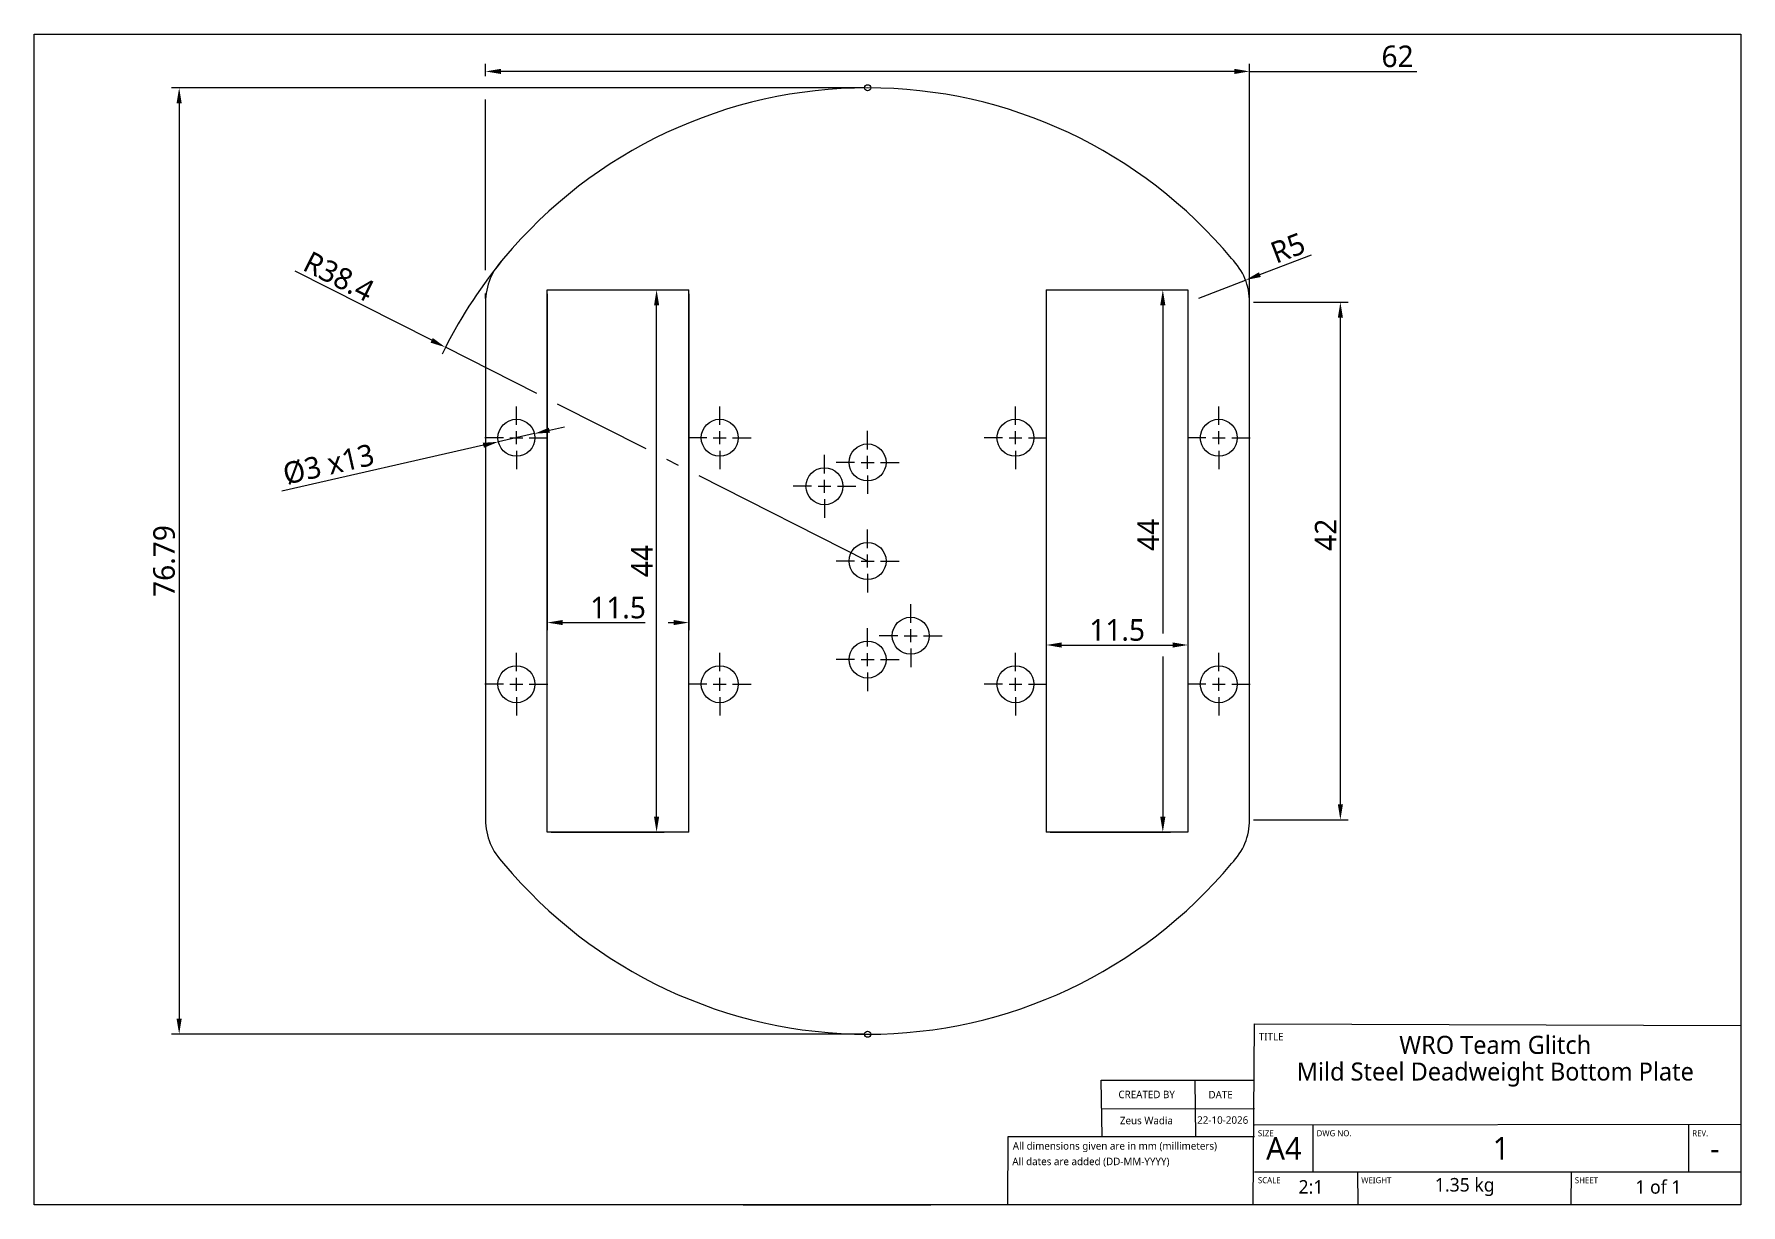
# Model space of a CAD drawing. Extents: x 20 to 297, y 10 to 200.
import ezdxf

# ---------------------------------------------------------------- set-up
doc = ezdxf.new("R2010")
doc.units = 0
doc.header["$LTSCALE"] = 12.7
doc.header["$PDMODE"] = 33
doc.header["$PDSIZE"] = 1
doc.linetypes.add('CENTER', pattern=[0.787402, 0.492126, -0.098425, 0.098425, -0.098425])
doc.layers.get('DEFPOINTS').update_dxf_attribs({"linetype": 'CONTINUOUS'})
for name, color, linetype in [('ANNOTATION_TEXT', 7, 'CONTINUOUS'), ('BORDER_FRAME', 7, 'CONTINUOUS'), ('CENTERMARKS', 7, 'CONTINUOUS'), ('MODELSKETCH_POINT', 7, 'CONTINUOUS'), ('SKETCHED_GEOMETRY', 7, 'CONTINUOUS'), ('TITLE_BLOCK', 7, 'CONTINUOUS'), ('VISIBLE', 7, 'CONTINUOUS')]:
    doc.layers.add(name, color=color, linetype=linetype)
doc.styles.add('ONSHAPE-STANDARD', font='NotoSans-Regular.ttf')
doc.styles.add('ONSHAPE-STANDARD-DIMENSION', font='')
doc.styles.add('ONSHAPE-STANDARD-FIELDS', font='')
doc.styles.get('ONSHAPE-STANDARD-DIMENSION').set_extended_font_data('Noto Sans')
doc.styles.get('ONSHAPE-STANDARD-FIELDS').set_extended_font_data('Noto Sans')
doc.dimstyles.new('ONSHAPE-ISO-25$0', dxfattribs={"dimtxt": 3.5, "dimasz": 2.5, "dimexe": 1.25, "dimexo": 0.625, "dimtad": 1, "dimtxsty": 'ONSHAPE-STANDARD-DIMENSION', "dimcen": 2.5, "dimclrd": 7, "dimclre": 7, "dimclrt": 7, "dimadec": 1, "dimazin": 3, "dimtfac": 1, "dimtmove": 0, "dimatfit": 3})
doc.dimstyles.new('ONSHAPE-ISO-25$3', dxfattribs={"dimtxt": 3.5, "dimasz": 2.5, "dimexe": 1.25, "dimexo": 0.625, "dimtad": 1, "dimtxsty": 'ONSHAPE-STANDARD-DIMENSION', "dimcen": 0, "dimclrd": 7, "dimclre": 7, "dimclrt": 7, "dimadec": 1, "dimazin": 3, "dimtfac": 1, "dimtmove": 0, "dimatfit": 3})
doc.dimstyles.new('ONSHAPE-ISO-25$4', dxfattribs={"dimtxt": 3.5, "dimasz": 2.5, "dimexe": 1.25, "dimexo": 0.625, "dimtad": 1, "dimtxsty": 'ONSHAPE-STANDARD-DIMENSION', "dimcen": 0, "dimclrd": 7, "dimclre": 7, "dimclrt": 7, "dimadec": 1, "dimazin": 3, "dimtfac": 1, "dimtmove": 0, "dimatfit": 3})
doc.dimstyles.new('ONSHAPE-SKETCHDRIVENDIMSTY', dxfattribs={"dimtxt": 3.5, "dimasz": 2.5, "dimexe": 1.25, "dimexo": 0.625, "dimtad": 1, "dimtxsty": 'ONSHAPE-STANDARD-DIMENSION', "dimcen": 2.5, "dimclrd": 251, "dimclre": 251, "dimclrt": 251, "dimadec": 1, "dimazin": 3, "dimtfac": 1, "dimtmove": 0, "dimatfit": 3})

# ---------------------------------------------------------------- blocks, each defined once
blk = doc.blocks.new('*D1')
at = {"layer": 'ANNOTATION_TEXT', "color": 7}
for p, q in [((217.9, 156.49), (233.25, 156.49)), ((232, 74.99), (232, 153.99)), ((217.9, 72.49), (233.25, 72.49))]:
    blk.add_line(p, q, dxfattribs=at)
for points in [[(232.42, 153.99), (231.59, 153.99), (232, 156.49)], [(231.59, 74.99), (232.42, 74.99), (232, 72.49)]]:
    blk.add_solid(points, dxfattribs=at)
at = {"layer": 'DEFPOINTS', "color": 0}
for p in [(217.27, 156.49), (232, 156.49), (232, 156.49), (217.27, 72.49)]:
    blk.add_point(p, dxfattribs=at)
at = {"layer": 'ANNOTATION_TEXT', "color": 7, "insert": (229.61, 118.75), "char_height": 3.5, "attachment_point": 5, "rotation": 90, "style": 'ONSHAPE-STANDARD-DIMENSION'}
blk.add_mtext('42', dxfattribs=at)
blk = doc.blocks.new('*D2')
at = {"layer": 'ANNOTATION_TEXT', "color": 7}
for p, q in [((184.27, 157.87), (184.27, 99.61)), ((207.27, 157.87), (207.27, 99.61)), ((186.77, 100.86), (204.77, 100.86))]:
    blk.add_line(p, q, dxfattribs=at)
for points in [[(186.77, 101.28), (186.77, 100.44), (184.27, 100.86)], [(204.77, 100.44), (204.77, 101.28), (207.27, 100.86)]]:
    blk.add_solid(points, dxfattribs=at)
at = {"layer": 'DEFPOINTS', "color": 0}
for p in [(184.27, 158.49), (207.27, 158.49), (207.27, 100.86), (207.27, 100.86)]:
    blk.add_point(p, dxfattribs=at)
at = {"layer": 'ANNOTATION_TEXT', "color": 7, "insert": (195.77, 103.27), "char_height": 3.5, "attachment_point": 5, "style": 'ONSHAPE-STANDARD-DIMENSION'}
blk.add_mtext('11.5', dxfattribs=at)
blk = doc.blocks.new('*D3')
at = {"layer": 'ANNOTATION_TEXT', "color": 7}
for p, q in [((184.9, 158.49), (204.43, 158.49)), ((203.18, 155.99), (203.18, 102.73)), ((203.18, 98.98), (203.18, 72.99)), ((184.9, 70.49), (204.43, 70.49))]:
    blk.add_line(p, q, dxfattribs=at)
for points in [[(203.6, 155.99), (202.76, 155.99), (203.18, 158.49)], [(202.76, 72.99), (203.6, 72.99), (203.18, 70.49)]]:
    blk.add_solid(points, dxfattribs=at)
at = {"layer": 'DEFPOINTS', "color": 0}
for p in [(184.27, 158.49), (184.27, 70.49), (203.18, 70.49), (203.18, 70.49)]:
    blk.add_point(p, dxfattribs=at)
at = {"layer": 'ANNOTATION_TEXT', "color": 7, "insert": (200.8, 118.75), "char_height": 3.5, "attachment_point": 5, "rotation": 90, "style": 'ONSHAPE-STANDARD-DIMENSION'}
blk.add_mtext('44', dxfattribs=at)
blk = doc.blocks.new('*D4')
at = {"layer": 'ANNOTATION_TEXT', "color": 7}
for p, q in [((103.9, 158.49), (122.27, 158.49)), ((121.02, 72.99), (121.02, 155.99)), ((103.9, 70.49), (122.27, 70.49))]:
    blk.add_line(p, q, dxfattribs=at)
for points in [[(121.44, 155.99), (120.61, 155.99), (121.02, 158.49)], [(120.61, 72.99), (121.44, 72.99), (121.02, 70.49)]]:
    blk.add_solid(points, dxfattribs=at)
at = {"layer": 'DEFPOINTS', "color": 0}
for p in [(103.27, 158.49), (121.02, 158.49), (121.02, 158.49), (103.27, 70.49)]:
    blk.add_point(p, dxfattribs=at)
at = {"layer": 'ANNOTATION_TEXT', "color": 7, "insert": (118.65, 114.49), "char_height": 3.5, "attachment_point": 5, "rotation": 90, "style": 'ONSHAPE-STANDARD-DIMENSION'}
blk.add_mtext('44', dxfattribs=at)
blk = doc.blocks.new('*D5')
at = {"layer": 'ANNOTATION_TEXT', "color": 7}
for p, q in [((103.27, 157.87), (103.27, 103.25)), ((126.27, 157.87), (126.27, 103.25)), ((105.77, 104.5), (119.15, 104.5)), ((122.9, 104.5), (123.77, 104.5))]:
    blk.add_line(p, q, dxfattribs=at)
for points in [[(105.77, 104.92), (105.77, 104.09), (103.27, 104.5)], [(123.77, 104.09), (123.77, 104.92), (126.27, 104.5)]]:
    blk.add_solid(points, dxfattribs=at)
at = {"layer": 'DEFPOINTS', "color": 0}
for p in [(103.27, 158.49), (126.27, 158.49), (126.27, 104.5), (126.27, 104.5)]:
    blk.add_point(p, dxfattribs=at)
at = {"layer": 'ANNOTATION_TEXT', "color": 7, "insert": (114.77, 106.91), "char_height": 3.5, "attachment_point": 5, "style": 'ONSHAPE-STANDARD-DIMENSION'}
blk.add_mtext('11.5', dxfattribs=at)
blk = doc.blocks.new('*D6')
at = {"layer": 'ANNOTATION_TEXT', "color": 7}
for p, q in [((103.63, 135.71), (106.07, 136.27)), ((92.91, 133.27), (60.2, 125.84)), ((101.2, 135.16), (95.34, 133.83))]:
    blk.add_line(p, q, dxfattribs=at)
for points in [[(103.54, 136.12), (103.73, 135.31), (101.2, 135.16)], [(93, 132.87), (92.81, 133.68), (95.34, 133.83)]]:
    blk.add_solid(points, dxfattribs=at)
at = {"layer": 'DEFPOINTS', "color": 0}
for p in [(95.34, 133.83), (101.2, 135.16)]:
    blk.add_point(p, dxfattribs=at)
at = {"layer": 'ANNOTATION_TEXT', "color": 7, "insert": (67.79, 130.15), "char_height": 3.5, "attachment_point": 5, "rotation": 12.8045, "style": 'ONSHAPE-STANDARD-DIMENSION'}
blk.add_mtext('%%c3 x13', dxfattribs=at)
blk = doc.blocks.new('*D7')
at = {"layer": 'ANNOTATION_TEXT', "color": 7}
for p, q in [((84.52, 150.31), (62.37, 161.52)), ((101.6, 141.66), (86.75, 149.18)), ((119.35, 132.68), (104.94, 139.97)), ((124.6, 130.02), (122.7, 130.98)), ((155.27, 114.49), (127.94, 128.33))]:
    blk.add_line(p, q, dxfattribs=at)
blk.add_arc((155.27, 114.49), 76.79, 140.7495, 154.0839, dxfattribs=at)
blk.add_solid([(84.34, 149.93), (84.71, 150.68), (86.75, 149.18)], dxfattribs=at)
at = {"layer": 'DEFPOINTS', "color": 0}
for p in [(86.75, 149.18), (155.27, 114.49)]:
    blk.add_point(p, dxfattribs=at)
at = {"layer": 'ANNOTATION_TEXT', "color": 7, "insert": (69.45, 160.66), "char_height": 3.5, "attachment_point": 5, "rotation": 333.1513, "style": 'ONSHAPE-STANDARD-DIMENSION'}
blk.add_mtext('R38.4', dxfattribs=at)
blk = doc.blocks.new('*D8')
at = {"layer": 'ANNOTATION_TEXT', "color": 7}
for p, q in [((218.94, 160.98), (227.3, 164.19)), ((209.02, 157.17), (216.61, 160.08))]:
    blk.add_line(p, q, dxfattribs=at)
blk.add_solid([(218.79, 161.36), (219.09, 160.59), (216.61, 160.08)], dxfattribs=at)
at = {"layer": 'DEFPOINTS', "color": 0}
for p in [(216.61, 160.08), (207.27, 156.49)]:
    blk.add_point(p, dxfattribs=at)
at = {"layer": 'ANNOTATION_TEXT', "color": 7, "insert": (223.48, 165.29), "char_height": 3.5, "attachment_point": 5, "rotation": 21.0125, "style": 'ONSHAPE-STANDARD-DIMENSION'}
blk.add_mtext('R5', dxfattribs=at)
blk = doc.blocks.new('*D9')
at = {"layer": 'ANNOTATION_TEXT', "color": 251}
for p, q in [((154.65, 191.29), (42.29, 191.29)), ((43.54, 188.79), (43.54, 40.2)), ((154.65, 37.7), (42.29, 37.7))]:
    blk.add_line(p, q, dxfattribs=at)
for points in [[(43.95, 188.79), (43.12, 188.79), (43.54, 191.29)], [(43.12, 40.2), (43.95, 40.2), (43.54, 37.7)]]:
    blk.add_solid(points, dxfattribs=at)
at = {"layer": 'DEFPOINTS', "color": 0}
for p in [(155.27, 191.29), (43.54, 37.7), (43.54, 37.7), (155.27, 37.7)]:
    blk.add_point(p, dxfattribs=at)
at = {"layer": 'ANNOTATION_TEXT', "color": 251, "insert": (41.11, 114.49), "char_height": 3.5, "attachment_point": 5, "rotation": 90, "style": 'ONSHAPE-STANDARD-DIMENSION'}
blk.add_mtext('76.79', dxfattribs=at)
blk = doc.blocks.new('*D10')
at = {"layer": 'ANNOTATION_TEXT', "color": 7}
for p, q in [((93.27, 193.16), (93.27, 195.2)), ((214.77, 193.95), (95.77, 193.95)), ((217.27, 157.12), (217.27, 195.2)), ((217.27, 193.95), (244.43, 193.95)), ((93.27, 161.68), (93.27, 189.41)), ((93.27, 157.12), (93.27, 157.93))]:
    blk.add_line(p, q, dxfattribs=at)
for points in [[(95.77, 194.37), (95.77, 193.53), (93.27, 193.95)], [(214.77, 193.53), (214.77, 194.37), (217.27, 193.95)]]:
    blk.add_solid(points, dxfattribs=at)
at = {"layer": 'DEFPOINTS', "color": 0}
for p in [(93.27, 193.95), (93.27, 193.95), (93.27, 156.49), (217.27, 156.49)]:
    blk.add_point(p, dxfattribs=at)
at = {"layer": 'ANNOTATION_TEXT', "color": 7, "insert": (241.28, 196.37), "char_height": 3.5, "attachment_point": 5, "style": 'ONSHAPE-STANDARD-DIMENSION'}
blk.add_mtext('62', dxfattribs=at)

msp = doc.modelspace()

# ---------------------------------------------------------------- linework, layer by layer
at = {"layer": 'BORDER_FRAME'}
for p, q in [((20, 10), (20, 200)), ((20, 200), (297, 200)), ((297, 200), (297, 10)), ((297, 10), (20, 10))]:
    msp.add_line(p, q, dxfattribs=at)
at = {"layer": 'CENTERMARKS', "linetype": 'CENTER'}
for p, q in [((98.27, 136.593), (98.27, 139.593)), ((131.27, 136.593), (131.27, 139.593)), ((179.27, 136.593), (179.27, 139.593)), ((212.27, 136.593), (212.27, 139.593)), ((96.17, 134.493), (93.17, 134.493)), ((100.37, 134.493), (103.37, 134.493)), ((129.17, 134.493), (126.17, 134.493)), ((133.37, 134.493), (136.37, 134.493)), ((155.27, 132.593), (155.27, 135.593)), ((177.17, 134.493), (174.17, 134.493)), ((181.37, 134.493), (184.37, 134.493)), ((210.17, 134.493), (207.17, 134.493)), ((214.37, 134.493), (217.37, 134.493)), ((98.27, 132.393), (98.27, 129.393)), ((131.27, 132.393), (131.27, 129.393)), ((148.271, 128.718), (148.271, 131.718)), ((153.17, 130.493), (150.17, 130.493)), ((157.37, 130.493), (160.37, 130.493)), ((179.27, 132.393), (179.27, 129.393)), ((212.27, 132.393), (212.27, 129.393)), ((155.27, 128.393), (155.27, 125.393)), ((146.171, 126.618), (143.171, 126.618)), ((150.371, 126.618), (153.371, 126.618)), ((148.271, 124.518), (148.271, 121.518)), ((155.27, 116.593), (155.27, 119.593)), ((153.17, 114.493), (150.17, 114.493)), ((157.37, 114.493), (160.37, 114.493)), ((155.27, 112.393), (155.27, 109.393)), ((162.269, 104.468), (162.269, 107.468)), ((155.27, 100.593), (155.27, 103.593)), ((160.169, 102.368), (157.169, 102.368)), ((162.269, 100.268), (162.269, 97.268)), ((164.369, 102.368), (167.369, 102.368)), ((98.27, 96.593), (98.27, 99.593)), ((131.27, 96.593), (131.27, 99.593)), ((153.17, 98.493), (150.17, 98.493)), ((157.37, 98.493), (160.37, 98.493)), ((179.27, 96.593), (179.27, 99.593)), ((212.27, 96.593), (212.27, 99.593)), ((96.17, 94.493), (93.17, 94.493)), ((100.37, 94.493), (103.37, 94.493)), ((129.17, 94.493), (126.17, 94.493)), ((133.37, 94.493), (136.37, 94.493)), ((155.27, 96.393), (155.27, 93.393)), ((177.17, 94.493), (174.17, 94.493)), ((181.37, 94.493), (184.37, 94.493)), ((210.17, 94.493), (207.17, 94.493)), ((214.37, 94.493), (217.37, 94.493)), ((98.27, 92.393), (98.27, 89.393)), ((131.27, 92.393), (131.27, 89.393)), ((179.27, 92.393), (179.27, 89.393)), ((212.27, 92.393), (212.27, 89.393))]:
    msp.add_line(p, q, dxfattribs=at)
at = {"layer": 'CENTERMARKS', "linetype": 'CONTINUOUS'}
for p, q in [((97.22, 134.493), (99.32, 134.493)), ((98.27, 133.443), (98.27, 135.543)), ((130.22, 134.493), (132.32, 134.493)), ((131.27, 133.443), (131.27, 135.543)), ((178.22, 134.493), (180.32, 134.493)), ((179.27, 133.443), (179.27, 135.543)), ((211.22, 134.493), (213.32, 134.493)), ((212.27, 133.443), (212.27, 135.543)), ((154.22, 130.493), (156.32, 130.493)), ((155.27, 129.443), (155.27, 131.543)), ((148.271, 125.568), (148.271, 127.668)), ((147.221, 126.618), (149.321, 126.618)), ((154.22, 114.493), (156.32, 114.493)), ((155.27, 113.443), (155.27, 115.543)), ((162.269, 101.318), (162.269, 103.418)), ((161.219, 102.368), (163.319, 102.368)), ((154.22, 98.493), (156.32, 98.493)), ((155.27, 97.443), (155.27, 99.543)), ((97.22, 94.493), (99.32, 94.493)), ((98.27, 93.443), (98.27, 95.543)), ((130.22, 94.493), (132.32, 94.493)), ((131.27, 93.443), (131.27, 95.543)), ((178.22, 94.493), (180.32, 94.493)), ((179.27, 93.443), (179.27, 95.543)), ((211.22, 94.493), (213.32, 94.493)), ((212.27, 93.443), (212.27, 95.543))]:
    msp.add_line(p, q, dxfattribs=at)
at = {"layer": 'MODELSKETCH_POINT'}
for p in [(155.27, 191.288), (155.27, 37.699)]:
    msp.add_point(p, dxfattribs=at)
at = {"layer": 'SKETCHED_GEOMETRY'}
msp.add_line((193.192, 30.223), (218.083, 30.223), dxfattribs=at)
at = {"layer": 'TITLE_BLOCK'}
for p, q in [((217.835, 10), (218.083, 39.375)), ((218.083, 39.375), (297, 39.124)), ((193.318, 21.087), (193.192, 30.223)), ((208.558, 21.087), (208.454, 30.223)), ((193.255, 25.564), (218.083, 25.659)), ((218.083, 22.992), (297, 23.091)), ((227.608, 15.372), (227.608, 22.992)), ((288.568, 15.372), (288.568, 22.992)), ((178.047, 10), (178.078, 21.087)), ((178.078, 21.087), (218.083, 21.087)), ((218.083, 15.372), (297, 15.379)), ((234.87, 10), (234.847, 15.372)), ((269.471, 10), (269.518, 15.372)), ((135.075, 10), (165.555, 10))]:
    msp.add_line(p, q, dxfattribs=at)
at = {"layer": 'VISIBLE'}
for p, q in [((103.27, 158.493), (126.27, 158.493)), ((103.27, 70.493), (103.27, 158.493)), ((126.27, 70.493), (126.27, 158.493)), ((184.27, 158.493), (184.27, 70.493)), ((184.27, 158.493), (207.27, 158.493)), ((207.27, 158.493), (207.27, 70.493)), ((93.27, 156.493), (93.27, 72.493)), ((217.27, 72.493), (217.27, 156.493)), ((126.27, 70.493), (103.27, 70.493)), ((207.27, 70.493), (184.27, 70.493))]:
    msp.add_line(p, q, dxfattribs=at)
for centre in [(98.27, 134.493), (131.27, 134.493), (179.27, 134.493), (212.27, 134.493), (155.27, 130.493), (148.271, 126.618), (155.27, 114.493), (162.269, 102.368), (155.27, 98.493), (98.27, 94.493), (131.27, 94.493), (179.27, 94.493), (212.27, 94.493)]:
    msp.add_circle(centre, 3, dxfattribs=at)
for centre, radius, start, end in [((155.27, 114.493), 76.794, 39.71683, 140.28317), ((103.27, 156.493), 10, 135, 180), ((207.27, 156.493), 10, 0, 45), ((103.27, 72.493), 10, 180, 225), ((207.27, 72.493), 10, 315, 0), ((155.27, 114.493), 76.794, 219.71683, 320.28317)]:
    msp.add_arc(centre, radius, start, end, dxfattribs=at)

# ---------------------------------------------------------------- texts
at = {"layer": 'TITLE_BLOCK'}
for s, insert, char_height, width, attachment_point, style in [('TITLE', (218.754, 37.897), 1.2192, 9.3345, 1, 'ONSHAPE-STANDARD'), ('WRO Team Glitch', (257.136, 35.946), 2.92608, 70.485, 5, 'ONSHAPE-STANDARD-FIELDS'), ('Mild Steel Deadweight Bottom Plate', (257.136, 31.145), 2.92608, 70.485, 5, 'ONSHAPE-STANDARD-FIELDS'), ('{\\fNoto Sans|b0|i0|c0|p0;\\W1.66241; }CREATED BY', (195.295, 28.527), 1.2192, 11.38208, 1, 'ONSHAPE-STANDARD'), ('{\\fNoto Sans|b0|i0|c0|p0;\\W8.03271; }DATE', (207.273, 28.493), 1.2192, 11.38208, 1, 'ONSHAPE-STANDARD'), ('{\\fNoto Sans|b0|i0|c0|p0;\\W2.53459; }Zeus Wadia', (195.174, 24.299), 1.2192, 11.38208, 1, 'ONSHAPE-STANDARD'), ('{\\fNoto Sans|b0|i0|c0|p0;\\W2.83534; }22-10-2026', (207.587, 24.377), 1.2192, 11.38208, 1, 'ONSHAPE-STANDARD'), ('{\\fNoto Sans|b0|i0|c0|p0;\\W0.50000; } ', (213.321, 23.373), 1.02413, 9.525, 5, 'ONSHAPE-STANDARD-FIELDS'), ('All dimensions given are in mm (millimeters)', (178.833, 20.184), 1.2192, 43.22315, 1, 'ONSHAPE-STANDARD'), ('SIZE', (218.619, 22.114), 0.9754, 9.3345, 1, 'ONSHAPE-STANDARD'), ('A4', (222.846, 19.182), 3.6576, 9.525, 5, 'ONSHAPE-STANDARD-FIELDS'), ('DWG NO.', (228.144, 22.114), 0.9754, 59.7408, 1, 'ONSHAPE-STANDARD'), ('1', (258.088, 19.182), 3.658, 60.96, 5, 'ONSHAPE-STANDARD-FIELDS'), ('REV.', (289.104, 22.114), 0.9754, 7.4676, 1, 'ONSHAPE-STANDARD'), ('All dates are added (DD-MM-YYYY)', (178.753, 17.661), 1.2192, 43.22315, 1, 'ONSHAPE-STANDARD'), ('-', (292.759, 19.182), 3.658, 6.858, 5, 'ONSHAPE-STANDARD-FIELDS'), ('SCALE', (218.619, 14.494), 0.9754, 16.42872, 1, 'ONSHAPE-STANDARD'), ('2:1', (227.227, 12.895), 2.1946, 15.24, 5, 'ONSHAPE-STANDARD-FIELDS'), ('WEIGHT', (235.383, 14.494), 0.9754, 33.97758, 1, 'ONSHAPE-STANDARD'), ('1.35 kg ', (252.183, 12.895), 2.1946, 34.671, 5, 'ONSHAPE-STANDARD-FIELDS'), ('SHEET', (270.054, 14.494), 0.9754, 26.1366, 1, 'ONSHAPE-STANDARD'), ('1 of 1', (283.615, 12.895), 2.1946, 25.146, 5, 'ONSHAPE-STANDARD-FIELDS')]:
    msp.add_mtext(s, dxfattribs=dict(at, insert=insert, char_height=char_height, width=width, attachment_point=attachment_point, style=style))

# ---------------------------------------------------------------- dimensions: what is measured, and where the dimension line sits
at = {"layer": 'ANNOTATION_TEXT'}
dim = msp.add_linear_dim(base=(93.27, 193.949), p1=(217.27, 156.493), p2=(93.27, 156.493), dimstyle='ONSHAPE-ISO-25$0', override={"dimscale": 1, "dimlfac": 0.5, "dimlunit": 2, "dimpost": '', "dimtp": 0, "dimtm": 0}, dxfattribs=at)
dim.commit()
dim.dimension.update_dxf_attribs({"geometry": '*D10', "text_midpoint": (241.278, 193.949), "dimtype": 160})
for base, p1, p2, angle, dimstyle, picture, middle, dimtype in [((43.535, 37.699), (155.27, 191.288), (155.27, 37.699), 90, 'ONSHAPE-SKETCHDRIVENDIMSTY', '*D9', (43.535, 114.493), 160), ((121.023, 158.493), (103.27, 70.493), (103.27, 158.493), 90, 'ONSHAPE-ISO-25$0', '*D4', (121.023, 114.493), 161), ((126.27, 104.503), (103.27, 158.493), (126.27, 158.493), 0, 'ONSHAPE-ISO-25$0', '*D5', (114.77, 104.503), 161), ((207.27, 100.859), (184.27, 158.493), (207.27, 158.493), 0, 'ONSHAPE-ISO-25$0', '*D2', (195.77, 100.859), 161), ((203.181, 70.493), (184.27, 158.493), (184.27, 70.493), 270, 'ONSHAPE-ISO-25$0', '*D3', (203.181, 118.748), 161), ((232.002, 156.493), (217.27, 72.493), (217.27, 156.493), 90, 'ONSHAPE-ISO-25$0', '*D1', (232.002, 118.748), 161)]:
    dim = msp.add_linear_dim(base=base, p1=p1, p2=p2, angle=angle, dimstyle=dimstyle, override={"dimscale": 1, "dimlfac": 0.5, "dimlunit": 2, "dimpost": '', "dimtp": 0, "dimtm": 0}, dxfattribs=at)
    dim.commit()
    dim.dimension.update_dxf_attribs({"geometry": picture, "text_midpoint": middle, "dimtype": dimtype})
for center, mpoint, picture, middle in [((207.27, 156.493), (216.605, 160.079), '*D8', (224.342, 163.051)), ((155.27, 114.493), (86.754, 149.176), '*D7', (68.349, 158.493))]:
    dim = msp.add_radius_dim(center=center, mpoint=mpoint, dimstyle='ONSHAPE-ISO-25$4', override={"dimscale": 1, "dimlfac": 0.5, "dimlunit": 2, "dimpost": 'R<>', "dimse1": 0, "dimtp": 0, "dimtm": 0, "dimtofl": 1, "dimtmove": 0, "dimatfit": 0}, dxfattribs=at)
    dim.commit()
    dim.dimension.update_dxf_attribs({"geometry": picture, "text_midpoint": middle, "dimtype": 164})
dim = msp.add_diameter_dim_2p(p1=(101.196, 135.158), p2=(95.345, 133.828), dimstyle='ONSHAPE-ISO-25$3', override={"dimscale": 1, "dimlfac": 0.5, "dimlunit": 2, "dimpost": '%%c<> x13', "dimtp": 0, "dimtm": 0, "dimtofl": 1, "dimtmove": 0, "dimatfit": 3}, dxfattribs=at)
dim.commit()
dim.dimension.update_dxf_attribs({"geometry": '*D6', "text_midpoint": (68.349, 127.693), "dimtype": 163})

doc.saveas('drawing.dxf')
